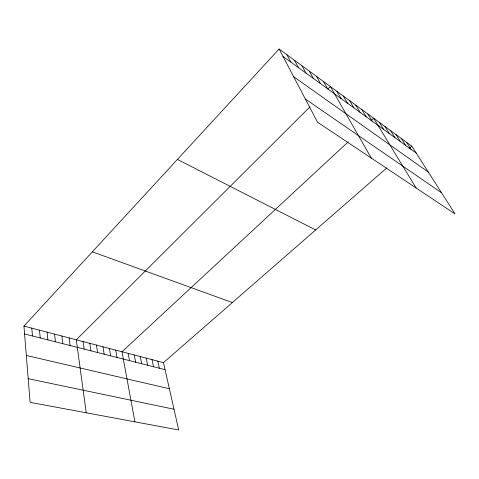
<?xml version="1.0" encoding="UTF-8"?>
<svg xmlns="http://www.w3.org/2000/svg" width="479" height="479" viewBox="0 0 479 479"><rect width="100%" height="100%" fill="white"/><g stroke="black" fill="none" stroke-linecap="round" stroke-linejoin="round"><path stroke-width="0.72" d="M386.942 167.8L163.465 362.633L178.703 429.98L30.105 402.36L23.95 326.079L279.113 49.02L411.778 146.143L455.05 213.957L317.541 122.241L279.113 49.02M310.003 106.811L76.269 339.791L86.244 412.79M327.714 89.166L330.354 86.531L371.339 158.124M348.239 141.82L122.001 351.772L134.904 421.837M371.081 120.624L373.656 118.235L416.125 187.996M409.108 148.472L411.778 146.143M28.195 378.679L174.009 409.246M26.321 355.454L169.374 388.756M24.585 333.965L165.057 369.674M23.95 326.079L163.465 362.633M92.339 251.822L232.369 302.566M177.434 159.429L315.649 229.956M305.368 99.045L441.536 192.78M293.645 76.706L428.358 172.117M282.981 56.396L416.221 153.1M406.617 142.359L411.042 149.34M401.36 138.515L405.779 145.52M396.013 134.599L400.414 141.628M390.577 130.617L394.959 137.671M385.038 126.564L389.409 133.635M379.398 122.432L383.751 129.534M367.812 113.954L372.123 121.091M361.861 109.595L366.148 116.756M355.789 105.152L360.058 112.337M349.61 100.632L353.855 107.835M343.317 96.022L347.532 103.242M336.893 91.321L341.084 98.566M323.475 81.496L327.6 88.777M316.457 76.359L320.547 83.657M309.296 71.12L313.35 78.43M301.986 65.767L305.997 73.095M294.525 60.306L298.489 67.647M286.903 54.72L290.819 62.078M157.783 361.148L159.339 368.219M152.017 359.639L153.543 366.746M146.179 358.106L147.67 365.255M140.257 356.556L141.718 363.741M134.258 354.981L135.677 362.202M128.168 353.388L129.552 360.651M115.744 350.131L117.05 357.472M109.398 348.467L110.661 355.843M102.961 346.784L104.183 354.197M96.429 345.072L97.608 352.526M89.807 343.335L90.938 350.832M83.089 341.575L84.172 349.113M69.138 337.923L70.12 345.539M61.893 336.024L62.827 343.688M54.54 334.097L55.414 341.802M47.074 332.139L47.894 339.892M39.488 330.151L40.248 337.946M31.782 328.133L32.476 335.971"/></g></svg>
